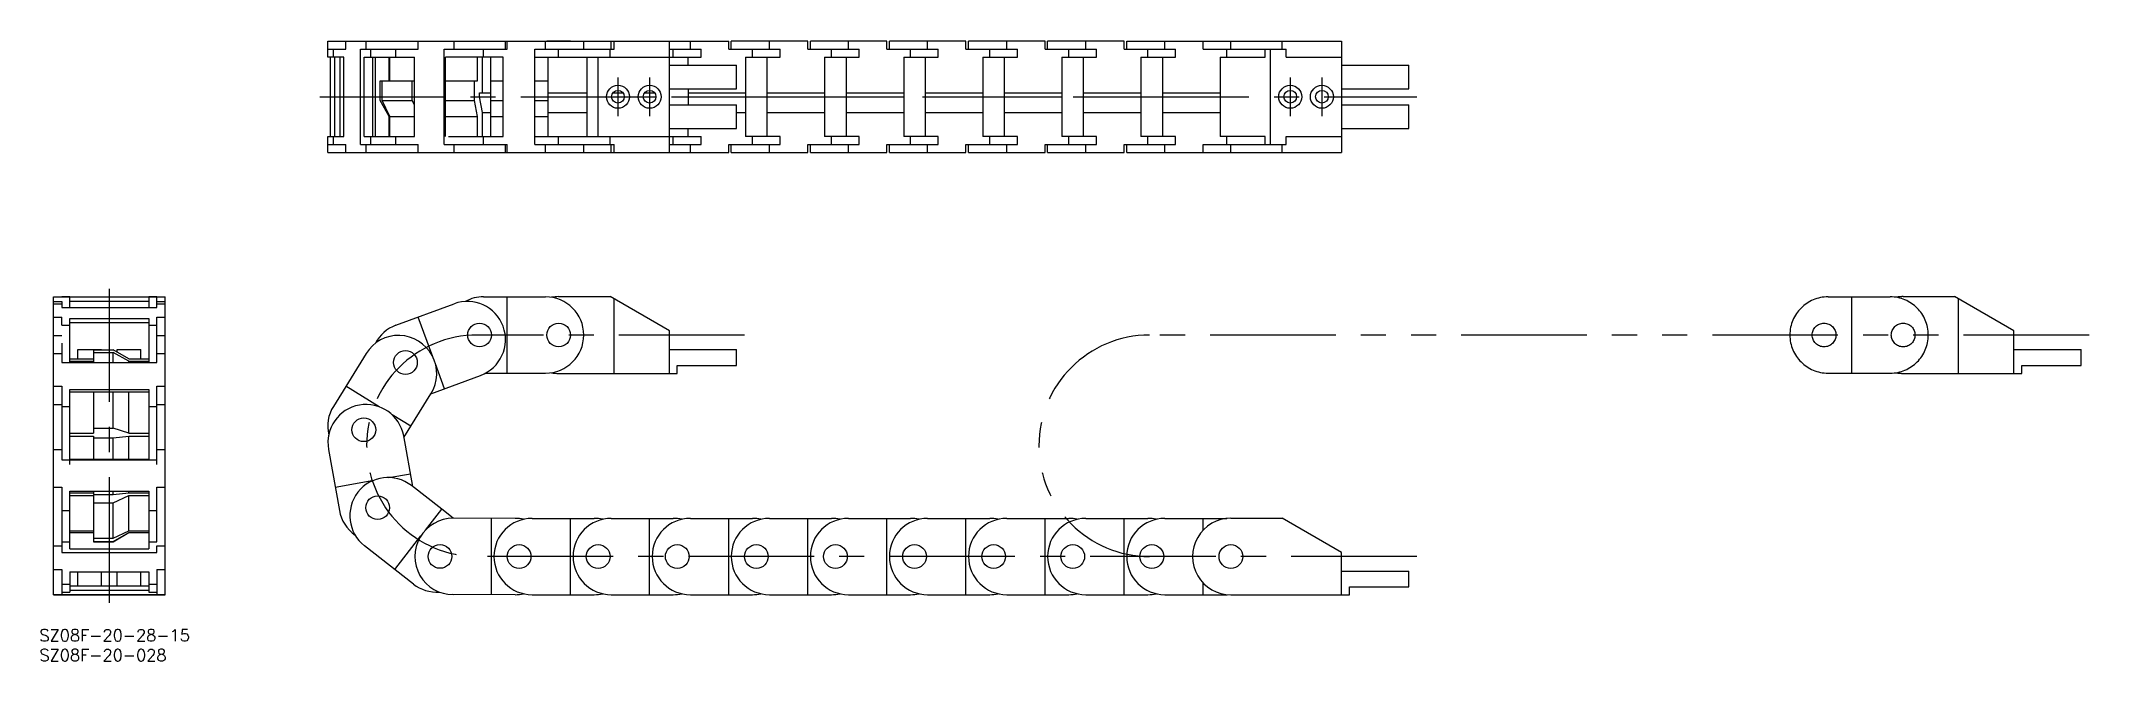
# Model space of a CAD drawing. Extents: x -31 to 487, y -17 to 140.
import ezdxf

# ---------------------------------------------------------------- set-up
doc = ezdxf.new("R2010")
doc.units = 0
doc.linetypes.add('CENTER', pattern=[50.8, 31.75, -6.35, 6.35, -6.35])
doc.linetypes.add('PHANTOM', pattern=[63.5, 31.75, -6.35, 6.35, -6.35, 6.35, -6.35])
doc.layers.get('0').update_dxf_attribs({"linetype": 'CONTINUOUS'})
doc.layers.add('CENTER', color=1, linetype='CENTER')
doc.styles.get("Standard").update_dxf_attribs({"font": 'txt.shx', "height": 3, "bigfont": 'bigfont.shx'})

msp = doc.modelspace()

# ---------------------------------------------------------------- linework, layer by layer
at = {"color": 7, "linetype": 'CONTINUOUS'}
for p, q in [((41.18, 140.02), (142.52, 140.02)), ((41.18, 137.97), (41.18, 140.02)), ((45.72, 137.97), (45.72, 140.02)), ((50.82, 137.97), (50.82, 140.02)), ((63.98, 137.97), (63.98, 140.02)), ((73.07, 137.97), (73.07, 140.02)), ((86.07, 137.97), (86.07, 140.02)), ((86.52, 137.97), (86.52, 140.02)), ((96.22, 137.97), (96.22, 140.02)), ((96.52, 140.03), (102.52, 140.03)), ((96.52, 140.02), (96.52, 140.03)), ((102.52, 140.02), (102.52, 140.03)), ((105.87, 137.97), (105.87, 140.02)), ((112.82, 137.97), (112.82, 140.02)), ((113.52, 137.97), (113.52, 140.02)), ((127.52, 111.82), (127.52, 140.02)), ((132.82, 137.97), (132.82, 140.02)), ((142.52, 137.97), (142.52, 140.02)), ((162.52, 140.02), (143.17, 140.02)), ((143.17, 137.97), (143.17, 140.02)), ((152.82, 137.97), (152.82, 140.02)), ((162.52, 137.97), (162.52, 140.02)), ((182.52, 140.02), (163.17, 140.02)), ((163.17, 137.97), (163.17, 140.02)), ((172.82, 137.97), (172.82, 140.02)), ((182.52, 137.97), (182.52, 140.02)), ((202.52, 140.02), (183.17, 140.02)), ((183.17, 137.97), (183.17, 140.02)), ((192.82, 137.97), (192.82, 140.02)), ((202.52, 137.97), (202.52, 140.02)), ((222.52, 140.02), (203.17, 140.02)), ((203.17, 137.97), (203.17, 140.02)), ((212.82, 137.97), (212.82, 140.02)), ((222.52, 137.97), (222.52, 140.02)), ((242.52, 140.02), (223.17, 140.02)), ((223.17, 137.97), (223.17, 140.02)), ((232.82, 137.97), (232.82, 140.02)), ((242.52, 137.97), (242.52, 140.02)), ((243.17, 140.02), (297.52, 140.02)), ((243.17, 137.97), (243.17, 140.02)), ((252.82, 137.97), (252.82, 140.02)), ((262.52, 137.97), (262.52, 140.02)), ((269.52, 137.97), (269.52, 140.02)), ((282.52, 137.97), (282.52, 140.02)), ((297.52, 140.02), (297.52, 111.82)), ((41.12, 137.97), (45.72, 137.97)), ((41.12, 135.92), (41.12, 137.97)), ((45.2, 135.92), (41.12, 135.92)), ((41.8, 115.92), (41.8, 135.92)), ((42.57, 135.92), (42.57, 137.97)), ((42.89, 115.92), (42.89, 135.92)), ((44.29, 115.92), (44.29, 135.92)), ((45.2, 115.92), (45.2, 135.92)), ((49.4, 137.97), (63.98, 137.97)), ((49.4, 113.87), (49.4, 137.97)), ((50.34, 135.92), (63.04, 135.92)), ((50.34, 115.92), (50.34, 135.92)), ((52.05, 135.92), (52.05, 137.97)), ((52.55, 115.92), (52.55, 135.92)), ((53.22, 115.92), (53.22, 135.92)), ((56.69, 129.92), (56.69, 135.92)), ((56.84, 129.92), (56.84, 135.92)), ((58.35, 135.92), (58.35, 137.97)), ((63.04, 115.92), (63.04, 135.92)), ((70.54, 113.87), (70.54, 137.97)), ((70.54, 137.97), (86.52, 137.97)), ((70.92, 115.92), (70.92, 135.92)), ((85.52, 135.92), (70.92, 135.92)), ((79.04, 129.92), (79.04, 135.92)), ((80.29, 126.92), (80.29, 135.92)), ((80.52, 135.92), (80.52, 137.97)), ((82.27, 135.92), (82.27, 115.92)), ((82.27, 135.92), (82.27, 135.92)), ((85.52, 115.92), (85.52, 135.92)), ((93.52, 113.87), (93.52, 137.97)), ((93.52, 137.97), (113.52, 137.97)), ((93.52, 135.92), (135.52, 135.92)), ((96.77, 135.92), (96.77, 115.92)), ((99.52, 135.92), (99.52, 137.97)), ((106.77, 115.92), (106.77, 135.92)), ((109.52, 115.92), (109.52, 135.92)), ((112.52, 135.92), (112.52, 137.97)), ((127.52, 137.97), (135.52, 137.97)), ((128.52, 135.92), (128.52, 137.97)), ((132.27, 133.92), (132.27, 135.92)), ((135.52, 135.92), (135.52, 137.97)), ((142.52, 137.97), (155.52, 137.97)), ((146.77, 135.92), (146.77, 115.92)), ((146.77, 135.92), (155.52, 135.92)), ((148.52, 135.92), (148.52, 137.97)), ((152.27, 115.92), (152.27, 135.92)), ((155.52, 135.92), (155.52, 137.97)), ((162.52, 137.97), (175.52, 137.97)), ((166.77, 135.92), (166.77, 115.92)), ((166.77, 135.92), (175.52, 135.92)), ((168.52, 135.92), (168.52, 137.97)), ((172.27, 115.92), (172.27, 135.92)), ((175.52, 135.92), (175.52, 137.97)), ((182.52, 137.97), (195.52, 137.97)), ((186.77, 135.92), (186.77, 115.92)), ((186.77, 135.92), (195.52, 135.92)), ((188.52, 135.92), (188.52, 137.97)), ((192.27, 115.92), (192.27, 135.92)), ((195.52, 135.92), (195.52, 137.97)), ((202.52, 137.97), (215.52, 137.97)), ((206.77, 135.92), (206.77, 115.92)), ((206.77, 135.92), (215.52, 135.92)), ((208.52, 135.92), (208.52, 137.97)), ((212.27, 115.92), (212.27, 135.92)), ((215.52, 135.92), (215.52, 137.97)), ((222.52, 137.97), (235.52, 137.97)), ((226.77, 135.92), (226.77, 115.92)), ((226.77, 135.92), (235.52, 135.92)), ((228.52, 135.92), (228.52, 137.97)), ((232.27, 115.92), (232.27, 135.92)), ((235.52, 135.92), (235.52, 137.97)), ((242.52, 137.97), (255.52, 137.97)), ((246.77, 135.92), (246.77, 115.92)), ((246.77, 135.92), (255.52, 135.92)), ((248.52, 135.92), (248.52, 137.97)), ((252.27, 115.92), (252.27, 135.92)), ((255.52, 135.92), (255.52, 137.97)), ((262.52, 137.97), (283.52, 137.97)), ((266.77, 135.92), (266.77, 115.92)), ((266.77, 135.92), (278.17, 135.92)), ((268.52, 135.92), (268.52, 137.97)), ((278.17, 135.92), (278.17, 137.97)), ((279.52, 113.87), (279.52, 137.97)), ((283.52, 135.92), (283.52, 137.97)), ((283.52, 135.92), (297.52, 135.92)), ((54.41, 129.92), (63.04, 129.92)), ((54.41, 124.96), (54.41, 129.92)), ((54.88, 124.96), (54.88, 129.92)), ((62.5, 124.96), (62.5, 129.92)), ((70.92, 129.92), (79.04, 129.92)), ((78.24, 124.96), (78.24, 129.92)), ((82.27, 129.92), (85.52, 129.92)), ((93.52, 129.92), (96.77, 129.92)), ((127.52, 133.92), (144.52, 133.92)), ((144.52, 127.92), (144.52, 133.92)), ((297.52, 133.92), (314.52, 133.92)), ((314.52, 127.92), (314.52, 133.92)), ((56.69, 120.96), (54.41, 124.96)), ((54.88, 124.96), (62.5, 124.96)), ((56.84, 120.96), (54.88, 124.96)), ((63.04, 123.86), (62.5, 124.96)), ((70.92, 124.96), (78.24, 124.96)), ((79.04, 120.96), (78.24, 124.96)), ((79.49, 126.92), (82.27, 126.92)), ((79.49, 125.92), (79.49, 126.92)), ((79.49, 125.92), (82.27, 125.92)), ((80.29, 121.92), (79.49, 125.92)), ((82.27, 124.96), (85.52, 124.96)), ((93.52, 124.96), (96.77, 124.96)), ((96.77, 126.92), (106.77, 126.92)), ((96.77, 125.92), (106.77, 125.92)), ((112.92, 125.92), (116.12, 125.92)), ((113.27, 126.92), (115.77, 126.92)), ((120.92, 125.92), (124.12, 125.92)), ((121.27, 126.92), (123.77, 126.92)), ((127.52, 127.92), (144.52, 127.92)), ((132.27, 127.92), (132.27, 123.92)), ((132.27, 126.92), (146.77, 126.92)), ((132.27, 125.92), (146.77, 125.92)), ((152.27, 126.92), (166.77, 126.92)), ((152.27, 125.92), (166.77, 125.92)), ((172.27, 126.92), (186.77, 126.92)), ((172.27, 125.92), (186.77, 125.92)), ((192.27, 126.92), (206.77, 126.92)), ((192.27, 125.92), (206.77, 125.92)), ((212.27, 126.92), (226.77, 126.92)), ((212.27, 125.92), (226.77, 125.92)), ((232.27, 126.92), (246.77, 126.92)), ((232.27, 125.92), (246.77, 125.92)), ((252.27, 126.92), (266.77, 126.92)), ((252.27, 125.92), (266.77, 125.92)), ((297.52, 127.92), (314.52, 127.92)), ((56.69, 115.92), (56.69, 120.96)), ((56.84, 120.96), (63.04, 120.96)), ((56.84, 115.92), (56.84, 120.96)), ((70.92, 120.96), (79.04, 120.96)), ((79.04, 115.92), (79.04, 120.96)), ((80.29, 115.92), (80.29, 121.92)), ((80.29, 121.92), (82.27, 121.92)), ((82.27, 120.96), (85.52, 120.96)), ((93.52, 120.96), (96.77, 120.96)), ((96.77, 121.92), (106.77, 121.92)), ((127.52, 123.92), (144.52, 123.92)), ((144.52, 117.92), (144.52, 123.92)), ((144.52, 121.92), (146.77, 121.92)), ((152.27, 121.92), (166.77, 121.92)), ((172.27, 121.92), (186.77, 121.92)), ((192.27, 121.92), (206.77, 121.92)), ((212.27, 121.92), (226.77, 121.92)), ((232.27, 121.92), (246.77, 121.92)), ((252.27, 121.92), (266.77, 121.92)), ((297.52, 123.92), (314.52, 123.92)), ((314.52, 117.92), (314.52, 123.92)), ((41.12, 113.87), (41.12, 115.92)), ((41.12, 115.92), (45.2, 115.92)), ((42.57, 113.87), (42.57, 115.92)), ((50.34, 115.92), (63.04, 115.92)), ((52.05, 113.87), (52.05, 115.92)), ((58.35, 113.87), (58.35, 115.92)), ((71.68, 115.92), (85.52, 115.92)), ((80.52, 113.87), (80.52, 115.92)), ((93.52, 115.92), (135.52, 115.92)), ((99.52, 113.87), (99.52, 115.92)), ((112.52, 113.87), (112.52, 115.92)), ((127.52, 117.92), (144.52, 117.92)), ((128.52, 113.87), (128.52, 115.92)), ((132.27, 115.92), (132.27, 117.92)), ((135.52, 113.87), (135.52, 115.92)), ((155.52, 115.92), (146.77, 115.92)), ((148.52, 113.87), (148.52, 115.92)), ((155.52, 113.87), (155.52, 115.92)), ((175.52, 115.92), (166.77, 115.92)), ((168.52, 113.87), (168.52, 115.92)), ((175.52, 113.87), (175.52, 115.92)), ((195.52, 115.92), (186.77, 115.92)), ((188.52, 113.87), (188.52, 115.92)), ((195.52, 113.87), (195.52, 115.92)), ((215.52, 115.92), (206.77, 115.92)), ((208.52, 113.87), (208.52, 115.92)), ((215.52, 113.87), (215.52, 115.92)), ((235.52, 115.92), (226.77, 115.92)), ((228.52, 113.87), (228.52, 115.92)), ((235.52, 113.87), (235.52, 115.92)), ((255.52, 115.92), (246.77, 115.92)), ((248.52, 113.87), (248.52, 115.92)), ((255.52, 113.87), (255.52, 115.92)), ((278.17, 115.92), (266.77, 115.92)), ((268.52, 113.87), (268.52, 115.92)), ((278.17, 113.87), (278.17, 115.92)), ((283.52, 115.92), (297.52, 115.92)), ((283.52, 113.87), (283.52, 115.92)), ((297.52, 117.92), (314.52, 117.92)), ((41.12, 113.87), (45.72, 113.87)), ((41.18, 111.82), (41.18, 113.87)), ((41.18, 111.82), (142.52, 111.82)), ((45.72, 111.82), (45.72, 113.87)), ((49.4, 113.87), (63.98, 113.87)), ((50.82, 111.82), (50.82, 113.87)), ((63.98, 111.82), (63.98, 113.87)), ((70.54, 113.87), (86.52, 113.87)), ((73.07, 111.82), (73.07, 113.87)), ((86.07, 111.82), (86.07, 113.87)), ((86.52, 111.82), (86.52, 113.87)), ((93.52, 113.87), (113.52, 113.87)), ((96.22, 111.82), (96.22, 113.87)), ((96.52, 111.81), (96.52, 111.82)), ((96.52, 111.81), (102.52, 111.81)), ((102.52, 111.81), (102.52, 111.82)), ((105.87, 111.82), (105.87, 113.87)), ((112.82, 111.82), (112.82, 113.87)), ((113.52, 111.82), (113.52, 113.87)), ((127.52, 113.87), (135.52, 113.87)), ((132.82, 111.82), (132.82, 113.87)), ((142.52, 113.87), (155.52, 113.87)), ((142.52, 111.82), (142.52, 113.87)), ((143.17, 111.82), (143.17, 113.87)), ((143.17, 111.82), (162.52, 111.82)), ((152.82, 111.82), (152.82, 113.87)), ((162.52, 113.87), (175.52, 113.87)), ((162.52, 111.82), (162.52, 113.87)), ((163.17, 111.82), (163.17, 113.87)), ((163.17, 111.82), (182.52, 111.82)), ((172.82, 111.82), (172.82, 113.87)), ((182.52, 113.87), (195.52, 113.87)), ((182.52, 111.82), (182.52, 113.87)), ((183.17, 111.82), (183.17, 113.87)), ((183.17, 111.82), (202.52, 111.82)), ((192.82, 111.82), (192.82, 113.87)), ((202.52, 113.87), (215.52, 113.87)), ((202.52, 111.82), (202.52, 113.87)), ((203.17, 111.82), (203.17, 113.87)), ((203.17, 111.82), (222.52, 111.82)), ((212.82, 111.82), (212.82, 113.87)), ((222.52, 113.87), (235.52, 113.87)), ((222.52, 111.82), (222.52, 113.87)), ((223.17, 111.82), (223.17, 113.87)), ((223.17, 111.82), (242.52, 111.82)), ((232.82, 111.82), (232.82, 113.87)), ((242.52, 113.87), (255.52, 113.87)), ((242.52, 111.82), (242.52, 113.87)), ((243.17, 111.82), (243.17, 113.87)), ((243.17, 111.82), (297.52, 111.82)), ((252.82, 111.82), (252.82, 113.87)), ((262.52, 113.87), (283.52, 113.87)), ((262.52, 111.82), (262.52, 113.87)), ((269.52, 111.82), (269.52, 113.87)), ((282.52, 111.82), (282.52, 113.87)), ((-28.2, 0), (-28.2, 75.35)), ((-28.2, 75.35), (0, 75.35)), ((-28.2, 74.2), (-26.15, 74.2)), ((-28.2, 73.6), (-26.15, 73.6)), ((-26.15, 75.4), (-24.1, 75.4)), ((-26.15, 75.35), (-26.15, 75.4)), ((-26.15, 74.2), (-26.15, 72.66)), ((-26.15, 72.66), (-2.05, 72.66)), ((-24.1, 72.66), (-24.1, 75.4)), ((-24.1, 74.25), (-4.1, 74.25)), ((-4.1, 75.4), (-4.1, 72.66)), ((-4.1, 75.4), (-2.05, 75.4)), ((-2.05, 72.66), (-2.05, 75.4)), ((-2.05, 74.2), (0, 74.2)), ((-2.05, 73.6), (0, 73.6)), ((0, 0), (0, 75.35)), ((58.35, 68.15), (73.07, 73.6)), ((80.52, 75.35), (96.22, 75.35)), ((86.52, 56.05), (86.52, 75.35)), ((99.52, 75.4), (112.52, 75.4)), ((127.52, 66.74), (112.52, 75.4)), ((113.52, 56), (113.52, 74.82)), ((-28.21, 62.7), (-28.21, 68.7)), ((-28.21, 68.7), (-28.2, 68.7)), ((-28.2, 70.23), (-26.15, 70.23)), ((-26.15, 68.15), (-26.15, 70.23)), ((-26.15, 68.15), (-24.1, 68.15)), ((-24.1, 69.88), (-4.1, 69.88)), ((-24.1, 58.72), (-24.1, 69.88)), ((-24.1, 68.85), (-4.1, 68.85)), ((-4.1, 69.88), (-4.1, 58.72)), ((-4.1, 68.15), (-2.05, 68.15)), ((-2.05, 58.72), (-2.05, 70.23)), ((-2.05, 70.23), (0, 70.23)), ((0, 68.7), (0.01, 68.7)), ((0.01, 62.7), (0.01, 68.7)), ((67.7, 60.18), (63.98, 70.23)), ((-28.21, 62.7), (-28.2, 62.7)), ((-28.2, 65.59), (-26.15, 65.59)), ((-26.15, 63.65), (-26.15, 58.72)), ((-2.05, 65.59), (0, 65.59)), ((0, 62.7), (0.01, 62.7)), ((127.52, 56), (127.52, 66.74)), ((-28.2, 61.02), (-26.15, 61.02)), ((-26.15, 58.72), (-2.05, 58.72)), ((-24.1, 59.65), (-18.1, 59.65)), ((-24.1, 59.07), (-18.1, 59.07)), ((-22.1, 62), (-16.1, 62)), ((-22.1, 59.65), (-22.1, 62)), ((-18.1, 61.96), (-13.14, 61.96)), ((-18.1, 61.96), (-18.1, 58.72)), ((-18.1, 61.24), (-13.14, 61.24)), ((-16.1, 61.96), (-16.1, 62)), ((-9.14, 59.65), (-13.14, 61.96)), ((-9.14, 59.07), (-13.14, 61.24)), ((-13.14, 58.72), (-13.14, 61.24)), ((-12.1, 62), (-6.1, 62)), ((-12.1, 61.36), (-12.1, 62)), ((-9.14, 59.65), (-4.1, 59.65)), ((-9.14, 59.07), (-4.1, 59.07)), ((-9.14, 58.72), (-9.14, 59.07)), ((-6.1, 59.65), (-6.1, 62)), ((-2.05, 61.02), (0, 61.02)), ((50.82, 61.02), (42.57, 47.66)), ((70.68, 52.13), (68.37, 58.38)), ((127.52, 62), (144.52, 62)), ((129.52, 56), (129.52, 58)), ((129.52, 58), (144.52, 58)), ((144.52, 58), (144.52, 62)), ((-28.2, 52.77), (-26.15, 52.77)), ((-26.15, 52.77), (-26.15, 34.14)), ((-24.1, 51.92), (-4.1, 51.92)), ((-24.1, 32.94), (-24.1, 51.92)), ((-4.1, 51.92), (-4.1, 34.33)), ((-2.05, 32.94), (-2.05, 52.77)), ((-2.05, 52.77), (0, 52.77)), ((54.17, 47.54), (45.72, 52.77)), ((67.23, 50.85), (79.78, 55.5)), ((80.99, 56.05), (96.22, 56.05)), ((99.52, 56), (129.52, 56)), ((-28.2, 48.14), (-26.15, 48.14)), ((-26.15, 47.66), (-24.1, 47.66)), ((-24.1, 51.34), (-4.1, 51.34)), ((-18.1, 51.34), (-18.1, 40.9)), ((-13.14, 42.11), (-13.14, 51.34)), ((-9.14, 40.9), (-9.14, 51.34)), ((-4.1, 47.66), (-2.05, 47.66)), ((-2.05, 48.14), (0, 48.14)), ((60.4, 39.8), (67.24, 50.87)), ((-18.1, 42.11), (-13.14, 42.11)), ((-9.14, 40.9), (-13.14, 42.11)), ((62.14, 42.62), (57.43, 45.53)), ((-28.2, 36.79), (-26.15, 36.79)), ((-24.1, 40.9), (-18.1, 40.9)), ((-24.1, 40.09), (-18.1, 40.09)), ((-18.1, 40.09), (-18.1, 34.33)), ((-18.1, 39.69), (-13.14, 39.69)), ((-13.14, 39.69), (-9.14, 40.09)), ((-13.14, 34.33), (-13.14, 39.69)), ((-9.14, 40.9), (-4.1, 40.9)), ((-9.14, 40.09), (-4.1, 40.09)), ((-9.14, 34.33), (-9.14, 40.09)), ((-2.05, 36.79), (0, 36.79)), ((41.33, 36.79), (44.09, 21.34)), ((62.62, 27.38), (60.33, 40.19)), ((-26.15, 34.14), (-2.05, 34.14)), ((-24.1, 34.33), (-4.1, 34.33)), ((-28.2, 27.24), (-26.15, 27.24)), ((-26.15, 27.24), (-26.15, 10.75)), ((-24.1, 26.26), (-4.1, 26.26)), ((-24.1, 11.62), (-24.1, 26.26)), ((-18.1, 26.26), (-18.1, 25.41)), ((-13.14, 25.41), (-13.14, 26.26)), ((-9.14, 25.82), (-9.14, 26.26)), ((-4.1, 26.26), (-4.1, 11.62)), ((-2.05, 13.38), (-2.05, 27.24)), ((-2.05, 27.24), (0, 27.24)), ((43.03, 27.24), (52.82, 28.99)), ((56.59, 29.66), (62.03, 30.64)), ((69.95, 21.64), (62.31, 27.62)), ((-26.15, 21.34), (-24.1, 21.34)), ((-24.1, 25.82), (-18.1, 25.82)), ((-24.1, 25.12), (-18.1, 25.12)), ((-18.1, 25.41), (-13.14, 25.41)), ((-18.1, 25.12), (-18.1, 13.44)), ((-18.1, 23.3), (-13.14, 23.3)), ((-13.14, 25.41), (-9.14, 25.82)), ((-13.14, 23.3), (-9.14, 25.12)), ((-13.14, 14.37), (-13.14, 23.3)), ((-9.14, 25.82), (-4.1, 25.82)), ((-9.14, 16.19), (-9.14, 25.12)), ((-9.14, 25.12), (-4.1, 25.12)), ((-4.1, 21.34), (-2.05, 21.34)), ((65.84, 16.39), (69.95, 21.64)), ((72.85, 19.37), (69.95, 21.64)), ((-24.1, 16.19), (-18.1, 16.19)), ((-24.1, 15.78), (-18.1, 15.78)), ((-24.1, 15.75), (-18.1, 15.75)), ((-24.1, 15.75), (-18.1, 15.75)), ((-13.14, 14.37), (-9.14, 16.19)), ((-13.14, 13.47), (-9.14, 15.78)), ((-13.14, 13.44), (-9.14, 15.75)), ((-13.14, 13.44), (-9.14, 15.75)), ((-9.14, 16.19), (-4.1, 16.19)), ((-9.14, 15.78), (-4.1, 15.78)), ((-9.14, 15.75), (-9.14, 15.78)), ((-9.14, 15.75), (-4.1, 15.75)), ((-9.14, 15.75), (-4.1, 15.75)), ((88.53, 19.35), (72.83, 19.37)), ((82.5, 0.06), (82.53, 19.36)), ((92.82, 19.35), (108.52, 19.35)), ((102.52, 0.05), (102.52, 19.35)), ((112.82, 19.35), (128.52, 19.35)), ((122.52, 0.05), (122.52, 19.35)), ((132.82, 19.35), (148.52, 19.35)), ((142.52, 0.05), (142.52, 19.35)), ((152.82, 19.35), (168.52, 19.35)), ((162.52, 0.05), (162.52, 19.35)), ((172.82, 19.35), (188.52, 19.35)), ((182.52, 0.05), (182.52, 19.35)), ((192.82, 19.35), (208.52, 19.35)), ((202.52, 0.05), (202.52, 19.35)), ((212.82, 19.35), (228.52, 19.35)), ((222.52, 0.05), (222.52, 19.35)), ((232.82, 19.35), (248.52, 19.35)), ((242.52, 0.05), (242.52, 19.35)), ((252.82, 19.35), (268.52, 19.35)), ((262.52, 16.41), (262.52, 19.35)), ((269.52, 19.4), (282.52, 19.4)), ((297.52, 10.74), (282.52, 19.4)), ((-28.2, 12.42), (-26.15, 12.42)), ((-26.15, 13.38), (-24.1, 13.38)), ((-26.15, 10.75), (-2.05, 10.75)), ((-24.1, 11.62), (-4.1, 11.62)), ((-18.1, 14.37), (-13.14, 14.37)), ((-18.1, 13.47), (-13.14, 13.47)), ((-18.1, 13.44), (-13.14, 13.44)), ((-18.1, 13.44), (-13.14, 13.44)), ((-13.14, 13.44), (-13.14, 13.47)), ((-4.1, 13.38), (-2.05, 13.38)), ((-2.05, 12.42), (0, 12.42)), ((-2.05, 10.75), (-2.05, 12.42)), ((62.79, 2.74), (50.42, 12.42)), ((58.06, 6.44), (64.67, 14.89)), ((297.52, 0), (297.52, 10.74)), ((-28.2, 6.44), (-26.15, 6.44)), ((-26.15, 6.44), (-26.15, 0.07)), ((-24.1, 5.82), (-4.1, 5.82)), ((-24.1, 5.82), (-24.1, 0.7)), ((-22.1, 2.3), (-22.1, 5.82)), ((-16.1, 2.3), (-16.1, 5.82)), ((-12.1, 2.3), (-12.1, 5.82)), ((-6.1, 2.3), (-6.1, 5.82)), ((-4.1, 5.82), (-4.1, 0.7)), ((-2.05, 6.44), (-2.05, 0.07)), ((-2.05, 6.44), (0, 6.44)), ((297.52, 6), (314.52, 6)), ((314.52, 2), (314.52, 6)), ((-28.2, 0.07), (-26.15, 0.07)), ((-28.2, 0.06), (-26.15, 0.06)), ((-28.2, 0.05), (0, 0.05)), ((-28.2, 0), (0, 0)), ((-26.15, 2.74), (-24.1, 2.74)), ((-26.15, 0.7), (-24.1, 0.7)), ((-26.15, 0.07), (-2.05, 0.07)), ((-26.15, 0.06), (-26.15, 0)), ((-26.15, 0.05), (-24.1, 0.05)), ((-24.1, 2.3), (-4.1, 2.3)), ((-24.1, 1.17), (-4.1, 1.17)), ((-24.1, 0.06), (-4.1, 0.06)), ((-24.1, 0.05), (-24.1, 0.06)), ((-4.1, 2.74), (-2.05, 2.74)), ((-4.1, 0.7), (-2.05, 0.7)), ((-4.1, 0.05), (-4.1, 0.06)), ((-4.1, 0.05), (-2.05, 0.05)), ((-2.05, 0.07), (0, 0.07)), ((-2.05, 0.06), (0, 0.06)), ((-2.05, 0.06), (-2.05, 0)), ((88.5, 0.05), (72.8, 0.07)), ((92.82, 0.05), (108.52, 0.05)), ((103.52, 0.05), (103.52, 0.05)), ((112.82, 0.05), (128.52, 0.05)), ((123.52, 0.05), (123.52, 0.05)), ((132.82, 0.05), (148.52, 0.05)), ((143.52, 0.05), (143.52, 0.05)), ((152.82, 0.05), (168.52, 0.05)), ((163.52, 0.05), (163.52, 0.05)), ((172.82, 0.05), (188.52, 0.05)), ((183.52, 0.05), (183.52, 0.05)), ((192.82, 0.05), (208.52, 0.05)), ((203.52, 0.05), (203.52, 0.05)), ((212.82, 0.05), (228.52, 0.05)), ((223.52, 0.05), (223.52, 0.05)), ((232.82, 0.05), (248.52, 0.05)), ((243.52, 0.05), (243.52, 0.05)), ((252.82, 0.05), (268.52, 0.05)), ((262.52, 0.05), (262.52, 2.99)), ((263.52, 0.05), (263.52, 0.05)), ((269.52, 0), (299.52, 0)), ((299.52, 0), (299.52, 2)), ((299.52, 2), (314.52, 2))]:
    msp.add_line(p, q, dxfattribs=at)
at = {"color": 3, "linetype": 'PHANTOM'}
for p, q in [((420.52, 75.35), (436.22, 75.35)), ((426.52, 56.05), (426.52, 75.35)), ((439.52, 75.4), (452.52, 75.4)), ((467.52, 66.74), (452.52, 75.4)), ((453.52, 56), (453.52, 74.82)), ((486.52, 65.7), (248.97, 65.7)), ((467.52, 56), (467.52, 66.74)), ((467.52, 62), (484.52, 62)), ((469.52, 56), (469.52, 58)), ((469.52, 58), (484.52, 58)), ((484.52, 58), (484.52, 62)), ((420.52, 56.05), (436.22, 56.05)), ((439.52, 56), (469.52, 56))]:
    msp.add_line(p, q, dxfattribs=at)
at = {"color": 7, "linetype": 'CONTINUOUS'}
for centre, radius in [((114.52, 125.92), 2.9), ((114.52, 125.92), 1.6), ((122.52, 125.92), 2.9), ((122.52, 125.92), 1.6), ((284.52, 125.92), 2.9), ((284.52, 125.92), 1.6), ((292.52, 125.92), 2.9), ((292.52, 125.92), 1.6), ((79.52, 65.7), 3), ((99.52, 65.7), 3), ((60.77, 58.75), 3), ((50.25, 41.74), 3), ((53.76, 22.05), 3), ((69.52, 9.73), 3), ((89.52, 9.7), 3), ((109.52, 9.7), 3), ((129.52, 9.7), 3), ((149.52, 9.7), 3), ((169.52, 9.7), 3), ((189.52, 9.7), 3), ((209.52, 9.7), 3), ((229.52, 9.7), 3), ((249.52, 9.7), 3), ((269.52, 9.7), 3)]:
    msp.add_circle(centre, radius, dxfattribs=at)
at = {"color": 3, "linetype": 'PHANTOM'}
for centre in [(419.52, 65.7), (439.52, 65.7)]:
    msp.add_circle(centre, 3, dxfattribs=at)
at = {"color": 7, "linetype": 'CONTINUOUS'}
for centre, radius, start, end in [((76.42, 64.55), 9.65, 290.3342, 110.3342), ((80.52, 65.7), 9.65, 90, 118.3734), ((96.22, 65.7), 9.65, 270, 90), ((99.52, 65.7), 9.7, 89.9997, 100.6736), ((61.7, 59.1), 9.65, 110.3342, 152.0933), ((59.03, 55.94), 9.65, 328.275, 148.275), ((99.52, 65.7), 9.7, 259.3264, 270.0003), ((50.77, 42.59), 9.65, 148.275, 193.0222), ((50.83, 38.49), 9.65, 10.1247, 190.1247), ((56.36, 20.02), 9.65, 51.9744, 231.9744), ((53.59, 23.03), 9.65, 190.1247, 234.8719), ((72.82, 9.72), 9.65, 89.9151, 269.9151), ((92.82, 9.7), 9.65, 90, 270), ((88.52, 9.7), 9.65, 77.1068, 89.9151), ((112.82, 9.7), 9.65, 90, 270), ((108.52, 9.7), 9.65, 77.1266, 90), ((132.82, 9.7), 9.65, 90, 270), ((128.52, 9.7), 9.65, 77.1266, 90), ((152.82, 9.7), 9.65, 90, 270), ((148.52, 9.7), 9.65, 77.1266, 90), ((172.82, 9.7), 9.65, 90, 270), ((168.52, 9.7), 9.65, 77.1266, 90), ((192.82, 9.7), 9.65, 90, 270), ((188.52, 9.7), 9.65, 77.1266, 90), ((212.82, 9.7), 9.65, 90, 270), ((208.52, 9.7), 9.65, 77.1266, 90), ((232.82, 9.7), 9.65, 90, 270), ((228.52, 9.7), 9.65, 77.1266, 90), ((252.82, 9.7), 9.65, 90, 270), ((248.52, 9.7), 9.65, 77.1266, 90), ((269.52, 9.7), 9.7, 89.9997, 270.0003), ((268.52, 9.7), 9.65, 89.9038, 90), ((68.73, 10.35), 9.65, 231.9743, 273.7335), ((88.52, 9.7), 9.65, 269.9152, 282.8537), ((108.52, 9.7), 9.65, 270, 282.8735), ((128.52, 9.7), 9.65, 270, 282.8735), ((148.52, 9.7), 9.65, 270, 282.8734), ((168.52, 9.7), 9.65, 270, 282.8734), ((188.52, 9.7), 9.65, 270, 282.8734), ((208.52, 9.7), 9.65, 270, 282.8735), ((228.52, 9.7), 9.65, 270, 282.8735), ((248.52, 9.7), 9.65, 270, 282.8734), ((268.52, 9.7), 9.65, 270, 270.0963)]:
    msp.add_arc(centre, radius, start, end, dxfattribs=at)
at = {"color": 3, "linetype": 'PHANTOM'}
for centre, radius, start, end in [((420.52, 65.7), 9.65, 90, 270), ((436.22, 65.7), 9.65, 270, 90), ((439.52, 65.7), 9.7, 89.9997, 100.6736), ((248.97, 37.7), 28, 90, 270), ((439.52, 65.7), 9.7, 259.3264, 270.0003)]:
    msp.add_arc(centre, radius, start, end, dxfattribs=at)
at = {"layer": 'CENTER', "color": 1, "linetype": 'CENTER'}
for p, q in [((114.52, 130.82), (114.52, 121.02)), ((122.52, 130.82), (122.52, 121.02)), ((284.52, 130.82), (284.52, 121.02)), ((292.52, 130.82), (292.52, 121.02)), ((39.12, 125.92), (316.52, 125.92)), ((-14.1, -2), (-14.1, 77.4)), ((146.52, 65.7), (78.97, 65.7)), ((316.52, 9.7), (78.97, 9.7))]:
    msp.add_line(p, q, dxfattribs=at)
msp.add_arc((78.97, 37.7), 28, 90, 270, dxfattribs=at)

# ---------------------------------------------------------------- texts
at = {"color": 7, "linetype": 'CONTINUOUS'}
for s, p in [('SZ08F-20-28-15', (-31.78, -11.72)), ('SZ08F-20-028', (-31.78, -16.72))]:
    msp.add_text(s, height=3, dxfattribs=at).set_placement(p)

doc.saveas('drawing.dxf')
